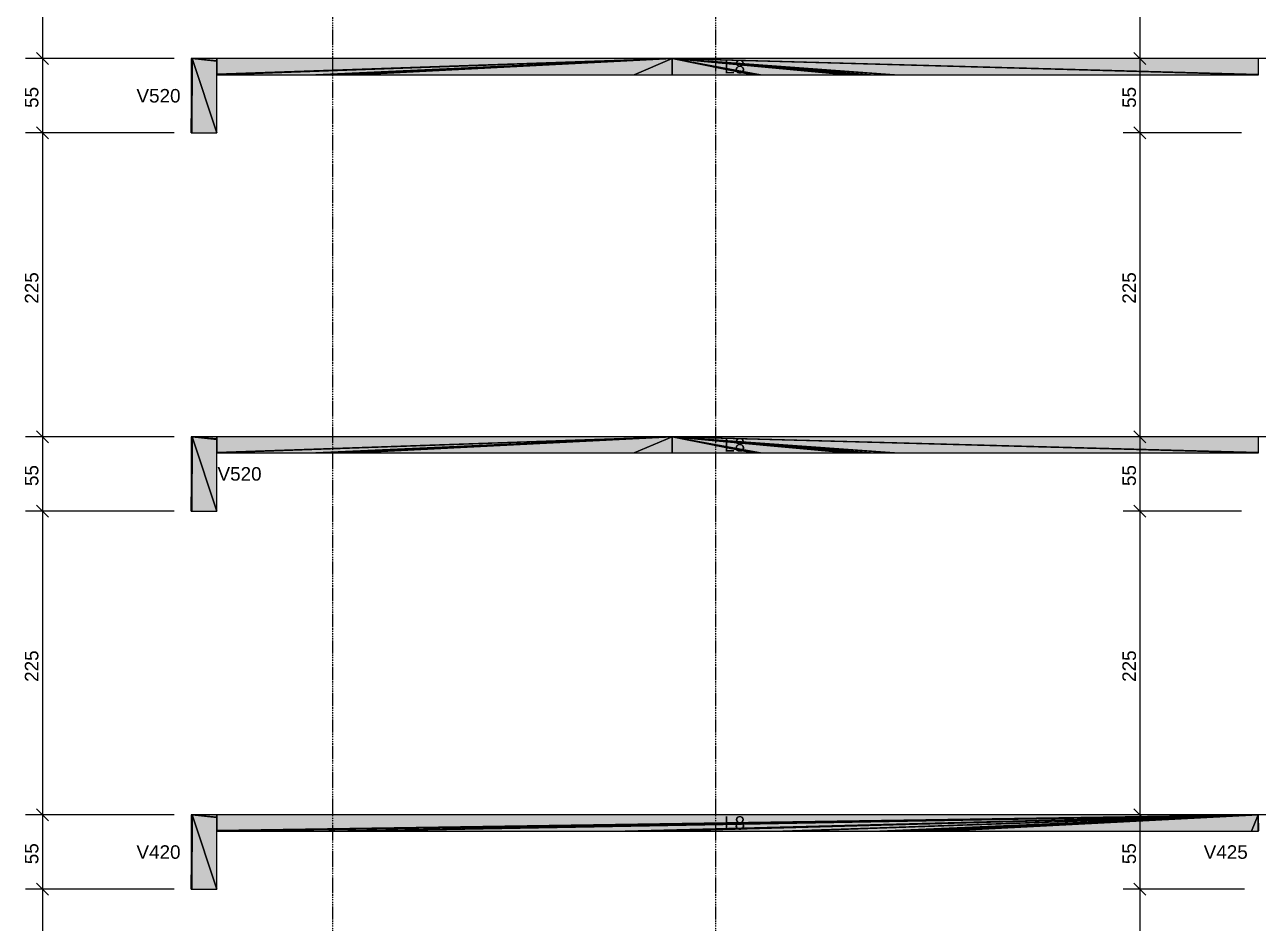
# Model space of a CAD drawing. Extents: x 37185 to 43130, y -8131 to -3926.
# Drawn here: x 38701 to 39310, y -6870 to -6426 of the extents above; entities that cross this region are included whole.
import ezdxf

# ---------------------------------------------------------------- set-up
doc = ezdxf.new("R2010")
doc.units = 0
doc.header["$MEASUREMENT"] = 0
doc.linetypes.add('ESTILO_TQS_0004', pattern=[1.12, 0.5, -0.2, 0.01, -0.2, 0.01, -0.2])
for name, color, linetype in [('52', 3, 'CONTINUOUS'), ('70', 160, 'CONTINUOUS'), ('74', 2, 'CONTINUOUS'), ('75', 9, 'CONTINUOUS'), ('96', 252, 'CONTINUOUS')]:
    doc.layers.add(name, color=color, linetype=linetype)
doc.styles.add('TQS_ARIAL', font='arial.ttf')

msp = doc.modelspace()

# ---------------------------------------------------------------- linework, layer by layer
at = {"layer": '52', "linetype": 'Continuous'}
for points in [[(40112.65, -6443.17), (40100.43, -6443.17), (40099.99, -6443.17), (39921.18, -6443.17), (39585.99, -6443.17), (39573.32, -6443.17), (39479.65, -6443.17), (39474.99, -6443.17), (39470.32, -6443.17), (39322.65, -6443.17), (39309.99, -6443.17), (39020.76, -6443.17), (38795.99, -6443.17), (38783.77, -6443.17), (38783.32, -6443.17)], [(38783.32, -6443.17), (38783.32, -6478.54), (38783.32, -6478.74), (38783.32, -6479.84)], [(38795.99, -6479.84), (38795.99, -6451.17)], [(38795.99, -6451.17), (38844.86, -6451.17), (38845.13, -6451.17), (38851.71, -6451.17), (38863.93, -6451.17), (38864, -6451.17), (39001.87, -6451.17), (39020.76, -6451.17), (39060.45, -6451.17), (39063.3, -6451.17), (39063.69, -6451.17), (39064.16, -6451.17), (39064.22, -6451.17), (39107.02, -6451.17), (39113.43, -6451.17), (39117.87, -6451.17), (39118.51, -6451.17), (39129.03, -6451.17), (39130.47, -6451.17), (39309.99, -6451.17)], [(38783.32, -6479.84), (38783.7, -6479.84), (38795.92, -6479.84), (38795.99, -6479.84)], [(40112.65, -6629.84), (40100.43, -6629.84), (40099.99, -6629.84), (39921.18, -6629.84), (39585.99, -6629.84), (39573.32, -6629.84), (39479.65, -6629.84), (39474.99, -6629.84), (39470.32, -6629.84), (39322.65, -6629.84), (39309.99, -6629.84), (39020.76, -6629.84), (38795.99, -6629.84), (38783.77, -6629.84), (38783.32, -6629.84)], [(38783.32, -6629.84), (38783.32, -6665.21), (38783.32, -6665.4), (38783.32, -6666.5)], [(38795.99, -6666.5), (38795.99, -6637.84)], [(38795.99, -6637.84), (38844.86, -6637.84), (38845.13, -6637.84), (38851.71, -6637.84), (38863.93, -6637.84), (38864, -6637.84), (39001.87, -6637.84), (39020.76, -6637.84), (39060.45, -6637.84), (39063.3, -6637.84), (39063.69, -6637.84), (39064.16, -6637.84), (39064.22, -6637.84), (39107.02, -6637.84), (39113.43, -6637.84), (39117.87, -6637.84), (39118.51, -6637.84), (39129.03, -6637.84), (39130.47, -6637.84), (39309.99, -6637.84)], [(38783.32, -6666.5), (38783.7, -6666.5), (38795.92, -6666.5), (38795.99, -6666.5)], [(39585.99, -6816.5), (39573.32, -6816.5), (39479.65, -6816.5), (39474.99, -6816.5), (39470.32, -6816.5), (39322.65, -6816.5), (39309.99, -6816.5), (39309.84, -6816.5), (38795.99, -6816.5), (38783.77, -6816.5), (38783.32, -6816.5)], [(38783.32, -6816.5), (38783.32, -6851.87), (38783.32, -6852.07), (38783.32, -6853.17)], [(39585.99, -6816.5), (39573.32, -6816.5), (39479.65, -6816.5), (39474.99, -6816.5), (39470.32, -6816.5), (39322.65, -6816.5), (39309.99, -6816.5), (39309.84, -6816.5), (38795.99, -6816.5), (38783.77, -6816.5), (38783.32, -6816.5)], [(39309.99, -6824.5), (39309.84, -6816.5)], [(39309.84, -6816.5), (39309.99, -6824.31)], [(38795.99, -6853.17), (38795.99, -6824.5)], [(38795.99, -6824.5), (38802.37, -6824.5), (38851.24, -6824.5), (38851.51, -6824.5), (38863.73, -6824.5), (38863.8, -6824.5), (38997.48, -6824.5), (39015.79, -6824.5), (39075.34, -6824.5), (39078.19, -6824.5), (39078.58, -6824.5), (39079.51, -6824.5), (39079.64, -6824.5), (39123.19, -6824.5), (39129.72, -6824.5), (39141.96, -6824.5), (39143.63, -6824.5), (39153.5, -6824.5), (39154.74, -6824.5), (39306.64, -6824.5), (39309.84, -6824.5), (39309.99, -6824.5)], [(38795.99, -6824.5), (38802.37, -6824.5), (38851.24, -6824.5), (38851.51, -6824.5), (38863.73, -6824.5), (38863.8, -6824.5), (38997.48, -6824.5), (39015.79, -6824.5), (39075.34, -6824.5), (39078.19, -6824.5), (39078.58, -6824.5), (39079.51, -6824.5), (39079.64, -6824.5), (39123.19, -6824.5), (39129.72, -6824.5), (39141.96, -6824.5), (39143.63, -6824.5), (39153.5, -6824.5), (39154.74, -6824.5), (39306.64, -6824.5), (39309.84, -6824.5), (39309.99, -6824.5)], [(38783.32, -6853.17), (38783.7, -6853.17), (38795.92, -6853.17), (38795.99, -6853.17)]]:
    msp.add_lwpolyline(points, dxfattribs=at)
at = {"layer": '70', "linetype": 'ESTILO_TQS_0004'}
for p, q in [((38852.99, -4463.57), (38852.99, -7787.17)), ((39041.99, -4463.57), (39041.99, -7787.17))]:
    msp.add_line(p, q, dxfattribs=at)
at = {"layer": '75', "linetype": 'Continuous'}
for p, q in [((38709.91, -6284.29), (38709.91, -6451.5)), ((39251.53, -6284.84), (39251.53, -6451.5)), ((38709.91, -6434.84), (38709.91, -6488.17)), ((39251.53, -6434.84), (39251.53, -6488.17)), ((38706.97, -6440.22), (38712.86, -6446.12)), ((38706.97, -6440.22), (38712.86, -6446.12)), ((39248.58, -6440.22), (39254.47, -6446.12)), ((39248.58, -6440.22), (39254.47, -6446.12)), ((38774.99, -6443.17), (38701.58, -6443.17)), ((38774.99, -6443.17), (38701.58, -6443.17)), ((38783.32, -6443.17), (38783.32, -6443.17)), ((38783.32, -6443.17), (38783.32, -6443.17)), ((39245.45, -6443.17), (39243.19, -6443.17)), ((39245.45, -6443.17), (39243.19, -6443.17)), ((39253.79, -6443.17), (39253.79, -6443.17)), ((39253.79, -6443.17), (39253.79, -6443.17)), ((38709.91, -6471.5), (38709.91, -6638.17)), ((39251.53, -6471.5), (39251.53, -6638.17)), ((38706.97, -6476.89), (38712.86, -6482.78)), ((38706.97, -6476.89), (38712.86, -6482.78)), ((39248.58, -6476.89), (39254.47, -6482.78)), ((39248.58, -6476.89), (39254.47, -6482.78)), ((38774.99, -6479.84), (38701.58, -6479.84)), ((38774.99, -6479.84), (38701.58, -6479.84)), ((38783.32, -6479.84), (38783.32, -6479.84)), ((38783.32, -6479.84), (38783.32, -6479.84)), ((39301.65, -6479.84), (39243.19, -6479.84)), ((39301.65, -6479.84), (39243.19, -6479.84)), ((38709.91, -6621.5), (38709.91, -6674.84)), ((39251.53, -6621.5), (39251.53, -6674.84)), ((38774.99, -6629.84), (38701.58, -6629.84)), ((38774.99, -6629.84), (38701.58, -6629.84)), ((38706.97, -6626.89), (38712.86, -6632.78)), ((38706.97, -6626.89), (38712.86, -6632.78)), ((38783.32, -6629.84), (38783.32, -6629.84)), ((38783.32, -6629.84), (38783.32, -6629.84)), ((39256.88, -6629.84), (39243.19, -6629.84)), ((39256.88, -6629.84), (39243.19, -6629.84)), ((39248.58, -6626.89), (39254.47, -6632.78)), ((39248.58, -6626.89), (39254.47, -6632.78)), ((39265.22, -6629.84), (39265.22, -6629.84)), ((39265.22, -6629.84), (39265.22, -6629.84)), ((38709.91, -6658.17), (38709.91, -6824.84)), ((39251.53, -6658.17), (39251.53, -6824.84)), ((38706.97, -6663.56), (38712.86, -6669.45)), ((38706.97, -6663.56), (38712.86, -6669.45)), ((39248.58, -6663.56), (39254.47, -6669.45)), ((39248.58, -6663.56), (39254.47, -6669.45)), ((38774.99, -6666.5), (38701.58, -6666.5)), ((38774.99, -6666.5), (38701.58, -6666.5)), ((38783.32, -6666.5), (38783.32, -6666.5)), ((38783.32, -6666.5), (38783.32, -6666.5)), ((39301.65, -6666.5), (39243.19, -6666.5)), ((39301.65, -6666.5), (39243.19, -6666.5)), ((38709.91, -6808.17), (38709.91, -6861.5)), ((39251.53, -6808.17), (39251.53, -6861.5)), ((38774.99, -6816.5), (38701.58, -6816.5)), ((38774.99, -6816.5), (38701.58, -6816.5)), ((38706.97, -6813.56), (38712.86, -6819.45)), ((38706.97, -6813.56), (38712.86, -6819.45)), ((38783.32, -6816.5), (38783.32, -6816.5)), ((38783.32, -6816.5), (38783.32, -6816.5)), ((39251.31, -6816.5), (39243.19, -6816.5)), ((39251.31, -6816.5), (39243.19, -6816.5)), ((39248.58, -6813.56), (39254.47, -6819.45)), ((39248.58, -6813.56), (39254.47, -6819.45)), ((39259.65, -6816.5), (39259.65, -6816.5)), ((39259.65, -6816.5), (39259.65, -6816.5)), ((38709.91, -6844.84), (38709.91, -7038.17)), ((39251.53, -6844.84), (39251.53, -7038.17)), ((38774.99, -6853.17), (38701.58, -6853.17)), ((38774.99, -6853.17), (38701.58, -6853.17)), ((38706.97, -6850.22), (38712.86, -6856.11)), ((38706.97, -6850.22), (38712.86, -6856.11)), ((38783.32, -6853.17), (38783.32, -6853.17)), ((38783.32, -6853.17), (38783.32, -6853.17)), ((39303.06, -6853.17), (39243.19, -6853.17)), ((39303.06, -6853.17), (39243.19, -6853.17)), ((39248.58, -6850.22), (39254.47, -6856.11)), ((39248.58, -6850.22), (39254.47, -6856.11))]:
    msp.add_line(p, q, dxfattribs=at)
at = {"layer": '96', "linetype": 'Continuous'}
for points in [[(38783.77, -6443.17), (38783.32, -6443.17), (38783.32, -6478.54), (38783.77, -6443.17)], [(38783.77, -6443.17), (38783.32, -6478.54), (38783.32, -6478.74), (38783.77, -6443.17)], [(38783.77, -6443.17), (38783.32, -6478.74), (38783.32, -6479.84), (38783.77, -6443.17)], [(38783.77, -6443.17), (38783.32, -6479.84), (38783.7, -6479.84), (38783.77, -6443.17)], [(38783.77, -6443.17), (38783.7, -6479.84), (38795.92, -6479.84), (38783.77, -6443.17)], [(38783.77, -6443.17), (38795.92, -6479.84), (38795.99, -6479.84), (38783.77, -6443.17)], [(38783.77, -6443.17), (38795.99, -6479.84), (38795.99, -6444.46), (38783.77, -6443.17)], [(38783.77, -6443.17), (38795.99, -6444.46), (38795.99, -6444.27), (38783.77, -6443.17)], [(38783.77, -6443.17), (38795.99, -6444.27), (38795.99, -6443.17), (38783.77, -6443.17)], [(39020.76, -6443.17), (38795.99, -6443.17), (38795.99, -6450.89), (39020.76, -6443.17)], [(39020.76, -6443.17), (38795.99, -6450.89), (38795.99, -6450.93), (39020.76, -6443.17)], [(39020.76, -6443.17), (38795.99, -6450.93), (38795.99, -6451.17), (39020.76, -6443.17)], [(39020.76, -6443.17), (38795.99, -6451.17), (38844.86, -6451.17), (39020.76, -6443.17)], [(39020.76, -6443.17), (38844.86, -6451.17), (38845.13, -6451.17), (39020.76, -6443.17)], [(39020.76, -6443.17), (38845.13, -6451.17), (38851.71, -6451.17), (39020.76, -6443.17)], [(39020.76, -6443.17), (38851.71, -6451.17), (38863.93, -6451.17), (39020.76, -6443.17)], [(39020.76, -6443.17), (38863.93, -6451.17), (38864, -6451.17), (39020.76, -6443.17)], [(39020.76, -6443.17), (38864, -6451.17), (39001.87, -6451.17), (39020.76, -6443.17)], [(39020.76, -6443.17), (39001.87, -6451.17), (39020.76, -6451.17), (39020.76, -6443.17)], [(39020.76, -6443.17), (39020.76, -6451.17), (39060.45, -6451.17), (39020.76, -6443.17)], [(39020.76, -6443.17), (39060.45, -6451.17), (39063.3, -6451.17), (39020.76, -6443.17)], [(39020.76, -6443.17), (39063.3, -6451.17), (39063.69, -6451.17), (39020.76, -6443.17)], [(39020.76, -6443.17), (39063.69, -6451.17), (39064.16, -6451.17), (39020.76, -6443.17)], [(39020.76, -6443.17), (39064.16, -6451.17), (39064.22, -6451.17), (39020.76, -6443.17)], [(39020.76, -6443.17), (39064.22, -6451.17), (39107.02, -6451.17), (39020.76, -6443.17)], [(39020.76, -6443.17), (39107.02, -6451.17), (39113.43, -6451.17), (39020.76, -6443.17)], [(39020.76, -6443.17), (39113.43, -6451.17), (39117.87, -6451.17), (39020.76, -6443.17)], [(39020.76, -6443.17), (39117.87, -6451.17), (39118.51, -6451.17), (39020.76, -6443.17)], [(39020.76, -6443.17), (39118.51, -6451.17), (39129.03, -6451.17), (39020.76, -6443.17)], [(39020.76, -6443.17), (39129.03, -6451.17), (39130.47, -6451.17), (39020.76, -6443.17)], [(39020.76, -6443.17), (39130.47, -6451.17), (39309.99, -6451.17), (39020.76, -6443.17)], [(39020.76, -6443.17), (39309.99, -6451.17), (39309.99, -6450.98), (39020.76, -6443.17)], [(39020.76, -6443.17), (39309.99, -6450.98), (39309.99, -6443.17), (39020.76, -6443.17)], [(38783.77, -6629.84), (38783.32, -6629.84), (38783.32, -6665.21), (38783.77, -6629.84)], [(38783.77, -6629.84), (38783.32, -6665.21), (38783.32, -6665.4), (38783.77, -6629.84)], [(38783.77, -6629.84), (38783.32, -6665.4), (38783.32, -6666.5), (38783.77, -6629.84)], [(38783.77, -6629.84), (38783.32, -6666.5), (38783.7, -6666.5), (38783.77, -6629.84)], [(38783.77, -6629.84), (38783.7, -6666.5), (38795.92, -6666.5), (38783.77, -6629.84)], [(38783.77, -6629.84), (38795.92, -6666.5), (38795.99, -6666.5), (38783.77, -6629.84)], [(38783.77, -6629.84), (38795.99, -6666.5), (38795.99, -6631.13), (38783.77, -6629.84)], [(38783.77, -6629.84), (38795.99, -6631.13), (38795.99, -6630.94), (38783.77, -6629.84)], [(38783.77, -6629.84), (38795.99, -6630.94), (38795.99, -6629.84), (38783.77, -6629.84)], [(39020.76, -6629.84), (38795.99, -6629.84), (38795.99, -6637.55), (39020.76, -6629.84)], [(39020.76, -6629.84), (38795.99, -6637.55), (38795.99, -6637.6), (39020.76, -6629.84)], [(39020.76, -6629.84), (38795.99, -6637.6), (38795.99, -6637.84), (39020.76, -6629.84)], [(39020.76, -6629.84), (38795.99, -6637.84), (38844.86, -6637.84), (39020.76, -6629.84)], [(39020.76, -6629.84), (38844.86, -6637.84), (38845.13, -6637.84), (39020.76, -6629.84)], [(39020.76, -6629.84), (38845.13, -6637.84), (38851.71, -6637.84), (39020.76, -6629.84)], [(39020.76, -6629.84), (38851.71, -6637.84), (38863.93, -6637.84), (39020.76, -6629.84)], [(39020.76, -6629.84), (38863.93, -6637.84), (38864, -6637.84), (39020.76, -6629.84)], [(39020.76, -6629.84), (38864, -6637.84), (39001.87, -6637.84), (39020.76, -6629.84)], [(39020.76, -6629.84), (39001.87, -6637.84), (39020.76, -6637.84), (39020.76, -6629.84)], [(39020.76, -6629.84), (39020.76, -6637.84), (39060.45, -6637.84), (39020.76, -6629.84)], [(39020.76, -6629.84), (39060.45, -6637.84), (39063.3, -6637.84), (39020.76, -6629.84)], [(39020.76, -6629.84), (39063.3, -6637.84), (39063.69, -6637.84), (39020.76, -6629.84)], [(39020.76, -6629.84), (39063.69, -6637.84), (39064.16, -6637.84), (39020.76, -6629.84)], [(39020.76, -6629.84), (39064.16, -6637.84), (39064.22, -6637.84), (39020.76, -6629.84)], [(39020.76, -6629.84), (39064.22, -6637.84), (39107.02, -6637.84), (39020.76, -6629.84)], [(39020.76, -6629.84), (39107.02, -6637.84), (39113.43, -6637.84), (39020.76, -6629.84)], [(39020.76, -6629.84), (39113.43, -6637.84), (39117.87, -6637.84), (39020.76, -6629.84)], [(39020.76, -6629.84), (39117.87, -6637.84), (39118.51, -6637.84), (39020.76, -6629.84)], [(39020.76, -6629.84), (39118.51, -6637.84), (39129.03, -6637.84), (39020.76, -6629.84)], [(39020.76, -6629.84), (39129.03, -6637.84), (39130.47, -6637.84), (39020.76, -6629.84)], [(39020.76, -6629.84), (39130.47, -6637.84), (39309.99, -6637.84), (39020.76, -6629.84)], [(39020.76, -6629.84), (39309.99, -6637.84), (39309.99, -6637.65), (39020.76, -6629.84)], [(39020.76, -6629.84), (39309.99, -6637.65), (39309.99, -6629.84), (39020.76, -6629.84)], [(38783.77, -6816.5), (38783.32, -6816.5), (38783.32, -6851.87), (38783.77, -6816.5)], [(38783.77, -6816.5), (38783.32, -6851.87), (38783.32, -6852.07), (38783.77, -6816.5)], [(38783.77, -6816.5), (38783.32, -6852.07), (38783.32, -6853.17), (38783.77, -6816.5)], [(38783.77, -6816.5), (38783.32, -6853.17), (38783.7, -6853.17), (38783.77, -6816.5)], [(38783.77, -6816.5), (38783.7, -6853.17), (38795.92, -6853.17), (38783.77, -6816.5)], [(38783.77, -6816.5), (38795.92, -6853.17), (38795.99, -6853.17), (38783.77, -6816.5)], [(38783.77, -6816.5), (38795.99, -6853.17), (38795.99, -6817.8), (38783.77, -6816.5)], [(38783.77, -6816.5), (38795.99, -6817.8), (38795.99, -6817.6), (38783.77, -6816.5)], [(38783.77, -6816.5), (38795.99, -6817.6), (38795.99, -6816.5), (38783.77, -6816.5)], [(39309.84, -6816.5), (38795.99, -6816.5), (38795.99, -6824.22), (39309.84, -6816.5)], [(39309.84, -6816.5), (38795.99, -6824.22), (38795.99, -6824.26), (39309.84, -6816.5)], [(39309.84, -6816.5), (38795.99, -6824.26), (38795.99, -6824.5), (39309.84, -6816.5)], [(39309.84, -6816.5), (38795.99, -6824.5), (38802.37, -6824.5), (39309.84, -6816.5)], [(39309.84, -6816.5), (38795.99, -6816.5), (38795.99, -6824.22), (39309.84, -6816.5)], [(39309.84, -6816.5), (38795.99, -6824.22), (38795.99, -6824.26), (39309.84, -6816.5)], [(39309.84, -6816.5), (38795.99, -6824.26), (38795.99, -6824.5), (39309.84, -6816.5)], [(39309.84, -6816.5), (38795.99, -6824.5), (38802.37, -6824.5), (39309.84, -6816.5)], [(39309.84, -6816.5), (38802.37, -6824.5), (38851.24, -6824.5), (39309.84, -6816.5)], [(39309.84, -6816.5), (38802.37, -6824.5), (38851.24, -6824.5), (39309.84, -6816.5)], [(39309.84, -6816.5), (38851.24, -6824.5), (38851.51, -6824.5), (39309.84, -6816.5)], [(39309.84, -6816.5), (38851.24, -6824.5), (38851.51, -6824.5), (39309.84, -6816.5)], [(39309.84, -6816.5), (38851.51, -6824.5), (38863.73, -6824.5), (39309.84, -6816.5)], [(39309.84, -6816.5), (38851.51, -6824.5), (38863.73, -6824.5), (39309.84, -6816.5)], [(39309.84, -6816.5), (38863.73, -6824.5), (38863.8, -6824.5), (39309.84, -6816.5)], [(39309.84, -6816.5), (38863.73, -6824.5), (38863.8, -6824.5), (39309.84, -6816.5)], [(39309.84, -6816.5), (38863.8, -6824.5), (38997.48, -6824.5), (39309.84, -6816.5)], [(39309.84, -6816.5), (38863.8, -6824.5), (38997.48, -6824.5), (39309.84, -6816.5)], [(39309.84, -6816.5), (38997.48, -6824.5), (39015.79, -6824.5), (39309.84, -6816.5)], [(39309.84, -6816.5), (38997.48, -6824.5), (39015.79, -6824.5), (39309.84, -6816.5)], [(39309.84, -6816.5), (39015.79, -6824.5), (39075.34, -6824.5), (39309.84, -6816.5)], [(39309.84, -6816.5), (39015.79, -6824.5), (39075.34, -6824.5), (39309.84, -6816.5)], [(39309.84, -6816.5), (39075.34, -6824.5), (39078.19, -6824.5), (39309.84, -6816.5)], [(39309.84, -6816.5), (39075.34, -6824.5), (39078.19, -6824.5), (39309.84, -6816.5)], [(39309.84, -6816.5), (39078.19, -6824.5), (39078.58, -6824.5), (39309.84, -6816.5)], [(39309.84, -6816.5), (39078.19, -6824.5), (39078.58, -6824.5), (39309.84, -6816.5)], [(39309.84, -6816.5), (39078.58, -6824.5), (39079.51, -6824.5), (39309.84, -6816.5)], [(39309.84, -6816.5), (39078.58, -6824.5), (39079.51, -6824.5), (39309.84, -6816.5)], [(39309.84, -6816.5), (39079.51, -6824.5), (39079.64, -6824.5), (39309.84, -6816.5)], [(39309.84, -6816.5), (39079.51, -6824.5), (39079.64, -6824.5), (39309.84, -6816.5)], [(39309.84, -6816.5), (39079.64, -6824.5), (39123.19, -6824.5), (39309.84, -6816.5)], [(39309.84, -6816.5), (39079.64, -6824.5), (39123.19, -6824.5), (39309.84, -6816.5)], [(39309.84, -6816.5), (39123.19, -6824.5), (39129.72, -6824.5), (39309.84, -6816.5)], [(39309.84, -6816.5), (39123.19, -6824.5), (39129.72, -6824.5), (39309.84, -6816.5)], [(39309.84, -6816.5), (39129.72, -6824.5), (39141.96, -6824.5), (39309.84, -6816.5)], [(39309.84, -6816.5), (39129.72, -6824.5), (39141.96, -6824.5), (39309.84, -6816.5)], [(39309.84, -6816.5), (39141.96, -6824.5), (39143.63, -6824.5), (39309.84, -6816.5)], [(39309.84, -6816.5), (39141.96, -6824.5), (39143.63, -6824.5), (39309.84, -6816.5)], [(39309.84, -6816.5), (39143.63, -6824.5), (39153.5, -6824.5), (39309.84, -6816.5)], [(39309.84, -6816.5), (39143.63, -6824.5), (39153.5, -6824.5), (39309.84, -6816.5)], [(39309.84, -6816.5), (39153.5, -6824.5), (39154.74, -6824.5), (39309.84, -6816.5)], [(39309.84, -6816.5), (39153.5, -6824.5), (39154.74, -6824.5), (39309.84, -6816.5)], [(39309.84, -6816.5), (39154.74, -6824.5), (39306.64, -6824.5), (39309.84, -6816.5)], [(39309.84, -6816.5), (39154.74, -6824.5), (39306.64, -6824.5), (39309.84, -6816.5)], [(39309.84, -6816.5), (39306.64, -6824.5), (39309.84, -6824.5), (39309.84, -6816.5)], [(39309.84, -6816.5), (39309.84, -6824.5), (39309.99, -6824.5), (39309.84, -6816.5)], [(39309.84, -6816.5), (39309.99, -6824.31), (39309.99, -6816.5), (39309.84, -6816.5)]]:
    msp.add_lwpolyline(points, dxfattribs=at)
for points in [[(38783.77, -6443.17), (38783.32, -6443.17), (38783.32, -6478.54)], [(38783.77, -6443.17), (38783.32, -6478.54), (38783.77, -6443.17)], [(38783.77, -6443.17), (38783.32, -6478.54), (38783.32, -6478.74)], [(38783.77, -6443.17), (38783.32, -6478.74), (38783.77, -6443.17)], [(38783.77, -6443.17), (38783.32, -6478.74), (38783.32, -6479.84)], [(38783.77, -6443.17), (38783.32, -6479.84), (38783.77, -6443.17)], [(38783.77, -6443.17), (38783.32, -6479.84), (38783.7, -6479.84)], [(38783.77, -6443.17), (38783.7, -6479.84), (38783.77, -6443.17)], [(38783.77, -6443.17), (38783.7, -6479.84), (38795.92, -6479.84)], [(38783.77, -6443.17), (38795.92, -6479.84), (38783.77, -6443.17)], [(38783.77, -6443.17), (38795.92, -6479.84), (38795.99, -6479.84)], [(38783.77, -6443.17), (38795.99, -6479.84), (38783.77, -6443.17)], [(38783.77, -6443.17), (38795.99, -6479.84), (38795.99, -6444.46)], [(38783.77, -6443.17), (38795.99, -6444.46), (38783.77, -6443.17)], [(38783.77, -6443.17), (38795.99, -6444.46), (38795.99, -6444.27)], [(38783.77, -6443.17), (38795.99, -6444.27), (38783.77, -6443.17)], [(38783.77, -6443.17), (38795.99, -6444.27), (38795.99, -6443.17)], [(38783.77, -6443.17), (38795.99, -6443.17), (38783.77, -6443.17)], [(39020.76, -6443.17), (38795.99, -6443.17), (38795.99, -6450.89)], [(39020.76, -6443.17), (38795.99, -6450.89), (39020.76, -6443.17)], [(39020.76, -6443.17), (38795.99, -6450.89), (38795.99, -6450.89)], [(39020.76, -6443.17), (38795.99, -6450.89), (39020.76, -6443.17)], [(39020.76, -6443.17), (38795.99, -6450.93), (38795.99, -6451.17)], [(39020.76, -6443.17), (38795.99, -6451.17), (39020.76, -6443.17)], [(39020.76, -6443.17), (38795.99, -6451.17), (38844.86, -6451.17)], [(39020.76, -6443.17), (38844.86, -6451.17), (39020.76, -6443.17)], [(39020.76, -6443.17), (38844.86, -6451.17), (38845.13, -6451.17)], [(39020.76, -6443.17), (38845.13, -6451.17), (39020.76, -6443.17)], [(39020.76, -6443.17), (38845.13, -6451.17), (38851.71, -6451.17)], [(39020.76, -6443.17), (38851.71, -6451.17), (39020.76, -6443.17)], [(39020.76, -6443.17), (38851.71, -6451.17), (38863.93, -6451.17)], [(39020.76, -6443.17), (38863.93, -6451.17), (39020.76, -6443.17)], [(39020.76, -6443.17), (38863.93, -6451.17), (38864, -6451.17)], [(39020.76, -6443.17), (38864, -6451.17), (39020.76, -6443.17)], [(39020.76, -6443.17), (38864, -6451.17), (39001.87, -6451.17)], [(39020.76, -6443.17), (39001.87, -6451.17), (39020.76, -6443.17)], [(39020.76, -6443.17), (39001.87, -6451.17), (39020.76, -6451.17)], [(39020.76, -6443.17), (39020.76, -6451.17), (39020.76, -6443.17)], [(39020.76, -6443.17), (39020.76, -6451.17), (39060.45, -6451.17)], [(39020.76, -6443.17), (39060.45, -6451.17), (39020.76, -6443.17)], [(39020.76, -6443.17), (39060.45, -6451.17), (39063.3, -6451.17)], [(39020.76, -6443.17), (39063.3, -6451.17), (39020.76, -6443.17)], [(39020.76, -6443.17), (39063.3, -6451.17), (39063.69, -6451.17)], [(39020.76, -6443.17), (39063.69, -6451.17), (39020.76, -6443.17)], [(39020.76, -6443.17), (39063.69, -6451.17), (39064.16, -6451.17)], [(39020.76, -6443.17), (39064.16, -6451.17), (39020.76, -6443.17)], [(39020.76, -6443.17), (39064.16, -6451.17), (39064.22, -6451.17)], [(39020.76, -6443.17), (39064.22, -6451.17), (39020.76, -6443.17)], [(39020.76, -6443.17), (39064.22, -6451.17), (39107.02, -6451.17)], [(39020.76, -6443.17), (39107.02, -6451.17), (39020.76, -6443.17)], [(39020.76, -6443.17), (39107.02, -6451.17), (39113.43, -6451.17)], [(39020.76, -6443.17), (39113.43, -6451.17), (39020.76, -6443.17)], [(39020.76, -6443.17), (39113.43, -6451.17), (39117.87, -6451.17)], [(39020.76, -6443.17), (39117.87, -6451.17), (39020.76, -6443.17)], [(39020.76, -6443.17), (39117.87, -6451.17), (39118.51, -6451.17)], [(39020.76, -6443.17), (39118.51, -6451.17), (39020.76, -6443.17)], [(39020.76, -6443.17), (39118.51, -6451.17), (39129.03, -6451.17)], [(39020.76, -6443.17), (39129.03, -6451.17), (39020.76, -6443.17)], [(39020.76, -6443.17), (39129.03, -6451.17), (39130.47, -6451.17)], [(39020.76, -6443.17), (39130.47, -6451.17), (39020.76, -6443.17)], [(39020.76, -6443.17), (39130.47, -6451.17), (39309.99, -6451.17)], [(39020.76, -6443.17), (39309.99, -6451.17), (39020.76, -6443.17)], [(39020.76, -6443.17), (39309.99, -6451.17), (39309.99, -6450.98)], [(39020.76, -6443.17), (39309.99, -6450.98), (39020.76, -6443.17)], [(39020.76, -6443.17), (39309.99, -6450.98), (39309.99, -6443.17)], [(39020.76, -6443.17), (39309.99, -6443.17), (39020.76, -6443.17)], [(38783.77, -6629.84), (38783.32, -6629.84), (38783.32, -6665.21)], [(38783.77, -6629.84), (38783.32, -6665.21), (38783.77, -6629.84)], [(38783.77, -6629.84), (38783.32, -6665.21), (38783.32, -6665.4)], [(38783.77, -6629.84), (38783.32, -6665.4), (38783.77, -6629.84)], [(38783.77, -6629.84), (38783.32, -6665.4), (38783.32, -6666.5)], [(38783.77, -6629.84), (38783.32, -6666.5), (38783.77, -6629.84)], [(38783.77, -6629.84), (38783.32, -6666.5), (38783.7, -6666.5)], [(38783.77, -6629.84), (38783.7, -6666.5), (38783.77, -6629.84)], [(38783.77, -6629.84), (38783.7, -6666.5), (38795.92, -6666.5)], [(38783.77, -6629.84), (38795.92, -6666.5), (38783.77, -6629.84)], [(38783.77, -6629.84), (38795.92, -6666.5), (38795.99, -6666.5)], [(38783.77, -6629.84), (38795.99, -6666.5), (38783.77, -6629.84)], [(38783.77, -6629.84), (38795.99, -6666.5), (38795.99, -6631.13)], [(38783.77, -6629.84), (38795.99, -6631.13), (38783.77, -6629.84)], [(38783.77, -6629.84), (38795.99, -6631.13), (38795.99, -6630.94)], [(38783.77, -6629.84), (38795.99, -6630.94), (38783.77, -6629.84)], [(38783.77, -6629.84), (38795.99, -6630.94), (38795.99, -6629.84)], [(38783.77, -6629.84), (38795.99, -6629.84), (38783.77, -6629.84)], [(39020.76, -6629.84), (38795.99, -6629.84), (38795.99, -6637.55)], [(39020.76, -6629.84), (38795.99, -6637.55), (39020.76, -6629.84)], [(39020.76, -6629.84), (38795.99, -6637.55), (38795.99, -6637.55)], [(39020.76, -6629.84), (38795.99, -6637.55), (39020.76, -6629.84)], [(39020.76, -6629.84), (38795.99, -6637.6), (38795.99, -6637.84)], [(39020.76, -6629.84), (38795.99, -6637.84), (39020.76, -6629.84)], [(39020.76, -6629.84), (38795.99, -6637.84), (38844.86, -6637.84)], [(39020.76, -6629.84), (38844.86, -6637.84), (39020.76, -6629.84)], [(39020.76, -6629.84), (38844.86, -6637.84), (38845.13, -6637.84)], [(39020.76, -6629.84), (38845.13, -6637.84), (39020.76, -6629.84)], [(39020.76, -6629.84), (38845.13, -6637.84), (38851.71, -6637.84)], [(39020.76, -6629.84), (38851.71, -6637.84), (39020.76, -6629.84)], [(39020.76, -6629.84), (38851.71, -6637.84), (38863.93, -6637.84)], [(39020.76, -6629.84), (38863.93, -6637.84), (39020.76, -6629.84)], [(39020.76, -6629.84), (38863.93, -6637.84), (38864, -6637.84)], [(39020.76, -6629.84), (38864, -6637.84), (39020.76, -6629.84)], [(39020.76, -6629.84), (38864, -6637.84), (39001.87, -6637.84)], [(39020.76, -6629.84), (39001.87, -6637.84), (39020.76, -6629.84)], [(39020.76, -6629.84), (39001.87, -6637.84), (39020.76, -6637.84)], [(39020.76, -6629.84), (39020.76, -6637.84), (39020.76, -6629.84)], [(39020.76, -6629.84), (39020.76, -6637.84), (39060.45, -6637.84)], [(39020.76, -6629.84), (39060.45, -6637.84), (39020.76, -6629.84)], [(39020.76, -6629.84), (39060.45, -6637.84), (39063.3, -6637.84)], [(39020.76, -6629.84), (39063.3, -6637.84), (39020.76, -6629.84)], [(39020.76, -6629.84), (39063.3, -6637.84), (39063.69, -6637.84)], [(39020.76, -6629.84), (39063.69, -6637.84), (39020.76, -6629.84)], [(39020.76, -6629.84), (39063.69, -6637.84), (39064.16, -6637.84)], [(39020.76, -6629.84), (39064.16, -6637.84), (39020.76, -6629.84)], [(39020.76, -6629.84), (39064.16, -6637.84), (39064.22, -6637.84)], [(39020.76, -6629.84), (39064.22, -6637.84), (39020.76, -6629.84)], [(39020.76, -6629.84), (39064.22, -6637.84), (39107.02, -6637.84)], [(39020.76, -6629.84), (39107.02, -6637.84), (39020.76, -6629.84)], [(39020.76, -6629.84), (39107.02, -6637.84), (39113.43, -6637.84)], [(39020.76, -6629.84), (39113.43, -6637.84), (39020.76, -6629.84)], [(39020.76, -6629.84), (39113.43, -6637.84), (39117.87, -6637.84)], [(39020.76, -6629.84), (39117.87, -6637.84), (39020.76, -6629.84)], [(39020.76, -6629.84), (39117.87, -6637.84), (39118.51, -6637.84)], [(39020.76, -6629.84), (39118.51, -6637.84), (39020.76, -6629.84)], [(39020.76, -6629.84), (39118.51, -6637.84), (39129.03, -6637.84)], [(39020.76, -6629.84), (39129.03, -6637.84), (39020.76, -6629.84)], [(39020.76, -6629.84), (39129.03, -6637.84), (39130.47, -6637.84)], [(39020.76, -6629.84), (39130.47, -6637.84), (39020.76, -6629.84)], [(39020.76, -6629.84), (39130.47, -6637.84), (39309.99, -6637.84)], [(39020.76, -6629.84), (39309.99, -6637.84), (39020.76, -6629.84)], [(39020.76, -6629.84), (39309.99, -6637.84), (39309.99, -6637.65)], [(39020.76, -6629.84), (39309.99, -6637.65), (39020.76, -6629.84)], [(39020.76, -6629.84), (39309.99, -6637.65), (39309.99, -6629.84)], [(39020.76, -6629.84), (39309.99, -6629.84), (39020.76, -6629.84)], [(38783.77, -6816.5), (38783.32, -6816.5), (38783.32, -6851.87)], [(38783.77, -6816.5), (38783.32, -6851.87), (38783.77, -6816.5)], [(38783.77, -6816.5), (38783.32, -6851.87), (38783.32, -6852.07)], [(38783.77, -6816.5), (38783.32, -6852.07), (38783.77, -6816.5)], [(38783.77, -6816.5), (38783.32, -6852.07), (38783.32, -6853.17)], [(38783.77, -6816.5), (38783.32, -6853.17), (38783.77, -6816.5)], [(38783.77, -6816.5), (38783.32, -6853.17), (38783.7, -6853.17)], [(38783.77, -6816.5), (38783.7, -6853.17), (38783.77, -6816.5)], [(38783.77, -6816.5), (38783.7, -6853.17), (38795.92, -6853.17)], [(38783.77, -6816.5), (38795.92, -6853.17), (38783.77, -6816.5)], [(38783.77, -6816.5), (38795.92, -6853.17), (38795.99, -6853.17)], [(38783.77, -6816.5), (38795.99, -6853.17), (38783.77, -6816.5)], [(38783.77, -6816.5), (38795.99, -6853.17), (38795.99, -6817.8)], [(38783.77, -6816.5), (38795.99, -6817.8), (38783.77, -6816.5)], [(38783.77, -6816.5), (38795.99, -6817.8), (38795.99, -6817.6)], [(38783.77, -6816.5), (38795.99, -6817.6), (38783.77, -6816.5)], [(38783.77, -6816.5), (38795.99, -6817.6), (38795.99, -6816.5)], [(38783.77, -6816.5), (38795.99, -6816.5), (38783.77, -6816.5)], [(39309.84, -6816.5), (38795.99, -6816.5), (38795.99, -6824.22)], [(39309.84, -6816.5), (38795.99, -6824.22), (39309.84, -6816.5)], [(39309.84, -6816.5), (38795.99, -6824.22), (38795.99, -6824.22)], [(39309.84, -6816.5), (38795.99, -6824.22), (39309.84, -6816.5)], [(39309.84, -6816.5), (38795.99, -6824.26), (38795.99, -6824.5)], [(39309.84, -6816.5), (38795.99, -6824.5), (39309.84, -6816.5)], [(39309.84, -6816.5), (38795.99, -6824.5), (38802.37, -6824.5)], [(39309.84, -6816.5), (38795.99, -6816.5), (38795.99, -6824.22)], [(39309.84, -6816.5), (38795.99, -6824.22), (39309.84, -6816.5)], [(39309.84, -6816.5), (38795.99, -6824.22), (38795.99, -6824.22)], [(39309.84, -6816.5), (38795.99, -6824.22), (39309.84, -6816.5)], [(39309.84, -6816.5), (38795.99, -6824.26), (38795.99, -6824.5)], [(39309.84, -6816.5), (38795.99, -6824.5), (39309.84, -6816.5)], [(39309.84, -6816.5), (38795.99, -6824.5), (38802.37, -6824.5)], [(39309.84, -6816.5), (38802.37, -6824.5), (39309.84, -6816.5)], [(39309.84, -6816.5), (38802.37, -6824.5), (38851.24, -6824.5)], [(39309.84, -6816.5), (38802.37, -6824.5), (39309.84, -6816.5)], [(39309.84, -6816.5), (38802.37, -6824.5), (38851.24, -6824.5)], [(39309.84, -6816.5), (38851.24, -6824.5), (39309.84, -6816.5)], [(39309.84, -6816.5), (38851.24, -6824.5), (38851.51, -6824.5)], [(39309.84, -6816.5), (38851.24, -6824.5), (39309.84, -6816.5)], [(39309.84, -6816.5), (38851.24, -6824.5), (38851.51, -6824.5)], [(39309.84, -6816.5), (38851.51, -6824.5), (39309.84, -6816.5)], [(39309.84, -6816.5), (38851.51, -6824.5), (38863.73, -6824.5)], [(39309.84, -6816.5), (38851.51, -6824.5), (39309.84, -6816.5)], [(39309.84, -6816.5), (38851.51, -6824.5), (38863.73, -6824.5)], [(39309.84, -6816.5), (38863.73, -6824.5), (39309.84, -6816.5)], [(39309.84, -6816.5), (38863.73, -6824.5), (38863.8, -6824.5)], [(39309.84, -6816.5), (38863.73, -6824.5), (39309.84, -6816.5)], [(39309.84, -6816.5), (38863.73, -6824.5), (38863.8, -6824.5)], [(39309.84, -6816.5), (38863.8, -6824.5), (39309.84, -6816.5)], [(39309.84, -6816.5), (38863.8, -6824.5), (38997.48, -6824.5)], [(39309.84, -6816.5), (38863.8, -6824.5), (39309.84, -6816.5)], [(39309.84, -6816.5), (38863.8, -6824.5), (38997.48, -6824.5)], [(39309.84, -6816.5), (38997.48, -6824.5), (39309.84, -6816.5)], [(39309.84, -6816.5), (38997.48, -6824.5), (39015.79, -6824.5)], [(39309.84, -6816.5), (38997.48, -6824.5), (39309.84, -6816.5)], [(39309.84, -6816.5), (38997.48, -6824.5), (39015.79, -6824.5)], [(39309.84, -6816.5), (39015.79, -6824.5), (39309.84, -6816.5)], [(39309.84, -6816.5), (39015.79, -6824.5), (39075.34, -6824.5)], [(39309.84, -6816.5), (39015.79, -6824.5), (39309.84, -6816.5)], [(39309.84, -6816.5), (39015.79, -6824.5), (39075.34, -6824.5)], [(39309.84, -6816.5), (39075.34, -6824.5), (39309.84, -6816.5)], [(39309.84, -6816.5), (39075.34, -6824.5), (39078.19, -6824.5)], [(39309.84, -6816.5), (39075.34, -6824.5), (39309.84, -6816.5)], [(39309.84, -6816.5), (39075.34, -6824.5), (39078.19, -6824.5)], [(39309.84, -6816.5), (39078.19, -6824.5), (39309.84, -6816.5)], [(39309.84, -6816.5), (39078.19, -6824.5), (39078.58, -6824.5)], [(39309.84, -6816.5), (39078.19, -6824.5), (39309.84, -6816.5)], [(39309.84, -6816.5), (39078.19, -6824.5), (39078.58, -6824.5)], [(39309.84, -6816.5), (39078.58, -6824.5), (39309.84, -6816.5)], [(39309.84, -6816.5), (39078.58, -6824.5), (39079.51, -6824.5)], [(39309.84, -6816.5), (39078.58, -6824.5), (39309.84, -6816.5)], [(39309.84, -6816.5), (39078.58, -6824.5), (39079.51, -6824.5)], [(39309.84, -6816.5), (39079.51, -6824.5), (39309.84, -6816.5)], [(39309.84, -6816.5), (39079.51, -6824.5), (39079.64, -6824.5)], [(39309.84, -6816.5), (39079.51, -6824.5), (39309.84, -6816.5)], [(39309.84, -6816.5), (39079.51, -6824.5), (39079.64, -6824.5)], [(39309.84, -6816.5), (39079.64, -6824.5), (39309.84, -6816.5)], [(39309.84, -6816.5), (39079.64, -6824.5), (39123.19, -6824.5)], [(39309.84, -6816.5), (39079.64, -6824.5), (39309.84, -6816.5)], [(39309.84, -6816.5), (39079.64, -6824.5), (39123.19, -6824.5)], [(39309.84, -6816.5), (39123.19, -6824.5), (39309.84, -6816.5)], [(39309.84, -6816.5), (39123.19, -6824.5), (39129.72, -6824.5)], [(39309.84, -6816.5), (39123.19, -6824.5), (39309.84, -6816.5)], [(39309.84, -6816.5), (39123.19, -6824.5), (39129.72, -6824.5)], [(39309.84, -6816.5), (39129.72, -6824.5), (39309.84, -6816.5)], [(39309.84, -6816.5), (39129.72, -6824.5), (39141.96, -6824.5)], [(39309.84, -6816.5), (39129.72, -6824.5), (39309.84, -6816.5)], [(39309.84, -6816.5), (39129.72, -6824.5), (39141.96, -6824.5)], [(39309.84, -6816.5), (39141.96, -6824.5), (39309.84, -6816.5)], [(39309.84, -6816.5), (39141.96, -6824.5), (39143.63, -6824.5)], [(39309.84, -6816.5), (39141.96, -6824.5), (39309.84, -6816.5)], [(39309.84, -6816.5), (39141.96, -6824.5), (39143.63, -6824.5)], [(39309.84, -6816.5), (39143.63, -6824.5), (39309.84, -6816.5)], [(39309.84, -6816.5), (39143.63, -6824.5), (39153.5, -6824.5)], [(39309.84, -6816.5), (39143.63, -6824.5), (39309.84, -6816.5)], [(39309.84, -6816.5), (39143.63, -6824.5), (39153.5, -6824.5)], [(39309.84, -6816.5), (39153.5, -6824.5), (39309.84, -6816.5)], [(39309.84, -6816.5), (39153.5, -6824.5), (39154.74, -6824.5)], [(39309.84, -6816.5), (39153.5, -6824.5), (39309.84, -6816.5)], [(39309.84, -6816.5), (39153.5, -6824.5), (39154.74, -6824.5)], [(39309.84, -6816.5), (39154.74, -6824.5), (39309.84, -6816.5)], [(39309.84, -6816.5), (39154.74, -6824.5), (39306.64, -6824.5)], [(39309.84, -6816.5), (39154.74, -6824.5), (39309.84, -6816.5)], [(39309.84, -6816.5), (39154.74, -6824.5), (39306.64, -6824.5)], [(39309.84, -6816.5), (39306.64, -6824.5), (39309.84, -6816.5)], [(39309.84, -6816.5), (39306.64, -6824.5), (39309.84, -6824.5)], [(39309.84, -6816.5), (39306.64, -6824.5), (39309.84, -6816.5)], [(39309.84, -6816.5), (39309.84, -6824.5), (39309.84, -6816.5)], [(39309.84, -6816.5), (39309.84, -6824.5), (39309.99, -6824.5)], [(39309.84, -6816.5), (39309.99, -6824.5), (39309.84, -6816.5)], [(39309.84, -6816.5), (39309.99, -6824.31), (39309.99, -6816.5)], [(39309.84, -6816.5), (39309.99, -6816.5), (39309.84, -6816.5)]]:
    msp.add_solid(points, dxfattribs=at)

# ---------------------------------------------------------------- texts
at = {"layer": '74', "linetype": 'Continuous', "style": 'TQS_ARIAL'}
for s, p in [('L8', (39046.32, -6450.5)), ('V520', (38756.32, -6464.84)), ('L8', (39046.32, -6637.17)), ('V520', (38796.32, -6651.5)), ('L8', (39046.32, -6823.84)), ('V420', (38756.32, -6838.17)), ('V425', (39282.99, -6838.17))]:
    msp.add_text(s, height=6.667, dxfattribs=at).set_placement(p)
at = {"layer": '75', "linetype": 'Continuous', "style": 'TQS_ARIAL'}
for s, p in [('55', (38707.91, -6467.5)), ('55', (39249.53, -6467.5)), ('225', (38707.91, -6564.17)), ('225', (39249.53, -6564.17)), ('55', (38707.91, -6654.17)), ('55', (39249.53, -6654.17)), ('225', (38707.91, -6750.84)), ('225', (39249.53, -6750.84)), ('55', (38707.91, -6840.84)), ('55', (39249.53, -6840.84))]:
    msp.add_text(s, height=6.667, rotation=90, dxfattribs=at).set_placement(p)

doc.saveas('drawing.dxf')
